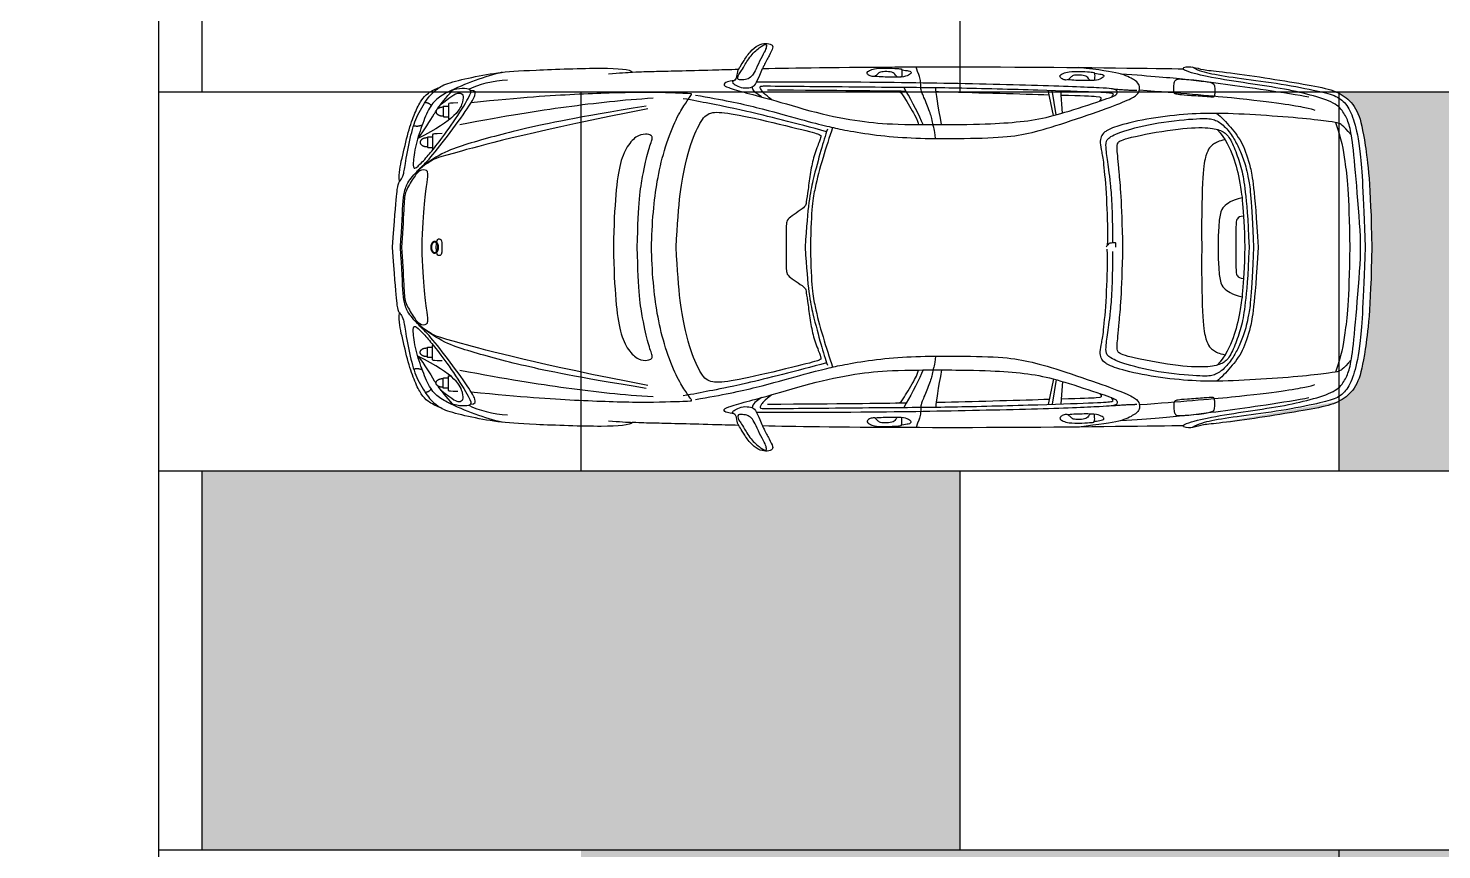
# Model space of a CAD drawing. Header units: metres. Extents: x 1203 to 2640, y 535 to 1122.
# Drawn here: x 1232.49 to 1240.07, y 595.38 to 599.78 of the extents above; entities that cross this region are included whole.
import ezdxf

# ---------------------------------------------------------------- set-up
doc = ezdxf.new("R2010")
doc.units = ezdxf.units.M
doc.layers.add('car', color=253, linetype='Continuous')
doc.layers.add('line work', color=7, linetype='Continuous')
picture_1 = doc.add_image_def('image1.png', size_in_pixel=(941, 730))

msp = doc.modelspace()

# ---------------------------------------------------------------- hatches: boundary and pattern name
at = {"layer": 'line work', "lineweight": -3}
h = msp.add_hatch(color=9, dxfattribs=at)
h.dxf.hatch_style = 1
edge = h.paths.add_edge_path()
edge.add_line((1243.584, 599.44), (1239.5332, 599.44))
edge.add_spline(control_points=[(1239.52, 599.4314), (1239.5339, 599.4244), (1239.5739, 599.3987), (1239.6276, 599.3339), (1239.6573, 599.1871), (1239.6897, 598.9467), (1239.696, 598.6059)], knot_values=[72.571127, 72.571127, 72.571127, 72.571127, 73.021472, 74.021472, 75.021472, 76.021472, 76.021472, 76.021472, 76.021472], degree=3, periodic=0)
edge.add_spline(control_points=[(1239.696, 598.6059), (1239.6897, 598.2651), (1239.6573, 598.0247), (1239.6276, 597.8779), (1239.5739, 597.8131), (1239.5339, 597.7874), (1239.52, 597.7804)], knot_values=[69.120782, 69.120782, 69.120782, 69.120782, 70.120782, 71.120782, 72.120782, 72.571127, 72.571127, 72.571127, 72.571127], degree=3, periodic=0)
edge.add_spline(control_points=[(1238.7321, 597.639), (1238.7337, 597.6393), (1238.7541, 597.6429), (1238.787, 597.6555), (1238.8738, 597.6617), (1239.0935, 597.6914), (1239.3151, 597.7284), (1239.449, 597.7513), (1239.503, 597.7718), (1239.52, 597.7804)], knot_values=[63.487135, 63.487135, 63.487135, 63.487135, 63.571127, 64.571127, 65.571127, 66.571127, 67.571127, 68.571127, 69.120782, 69.120782, 69.120782, 69.120782], degree=3, periodic=0)
edge.add_line((1239.52, 597.7804), (1239.52, 597.408))
edge.add_line((1239.52, 597.408), (1243.584, 597.408))
edge.add_line((1243.584, 597.408), (1243.584, 599.44))
h = msp.add_hatch(color=9, dxfattribs=at)
h.dxf.hatch_style = 1
h.paths.add_polyline_path([(1237.488, 597.408), (1233.424, 597.408), (1233.424, 595.376), (1237.488, 595.376)])
h = msp.add_hatch(color=8, dxfattribs=at)
h.dxf.hatch_style = 1
h.paths.add_polyline_path([(1239.52, 595.376), (1235.456, 595.376), (1235.456, 593.344), (1239.52, 593.344)])
h = msp.add_hatch(color=9, dxfattribs=at)
h.dxf.hatch_style = 1
h.paths.add_polyline_path([(1243.584, 595.376), (1239.52, 595.376), (1239.52, 593.344), (1243.584, 593.344)])

# ---------------------------------------------------------------- linework, layer by layer
at = {"layer": 'car'}
for points in [[(1236.4227, 599.412), (1236.3881, 599.4377), (1236.377, 599.4531), (1236.3728, 599.4655)], [(1237.1994, 599.4417), (1237.1859, 599.4642)], [(1237.9888, 599.3118), (1237.9611, 599.4482)], [(1238.0026, 599.3156), (1237.982, 599.4475)], [(1238.0368, 599.3254), (1238.0287, 599.446)], [(1237.9888, 597.9), (1237.9611, 597.7637)], [(1238.0026, 597.8962), (1237.982, 597.7643)], [(1238.0368, 597.8864), (1238.0287, 597.7658)], [(1236.4227, 597.7998), (1236.3881, 597.7741), (1236.377, 597.7587), (1236.3728, 597.7463)], [(1237.1994, 597.7701), (1237.1859, 597.7476)]]:
    msp.add_lwpolyline(points, dxfattribs=at)
for points, knots in [([(1238.6885, 599.5691), (1238.6857, 599.5671), (1238.6845, 599.565), (1238.6848, 599.5628), (1238.5535, 599.565), (1237.6989, 599.5761), (1236.8373, 599.5717), (1236.515, 599.5658), (1236.4292, 599.5639), (1236.4316, 599.5694), (1236.4419, 599.5918), (1236.4656, 599.6348), (1236.4881, 599.6789), (1236.4805, 599.6927), (1236.4465, 599.7018), (1236.4063, 599.6923), (1236.3618, 599.6568), (1236.3221, 599.5965), (1236.3094, 599.5747), (1236.3028, 599.5634), (1236.3013, 599.5608), (1236.2503, 599.5595), (1236.0572, 599.554), (1235.8474, 599.5487), (1235.7812, 599.5479), (1235.7325, 599.5451), (1235.7176, 599.5606), (1235.5981, 599.5713), (1235.1682, 599.5551), (1235.0097, 599.5446), (1234.8465, 599.5135), (1234.733, 599.4839), (1234.7054, 599.4689), (1234.6973, 599.4634), (1234.6775, 599.4576), (1234.6308, 599.4317), (1234.6001, 599.3969), (1234.5646, 599.3301), (1234.5292, 599.2297), (1234.4943, 599.0743), (1234.4772, 599.0063), (1234.4829, 598.9582), (1234.4805, 598.9545), (1234.4737, 598.9407), (1234.4661, 598.8989), (1234.4444, 598.6059), (1234.4661, 598.3129), (1234.4737, 598.2711), (1234.4805, 598.2573), (1234.4829, 598.2536), (1234.4772, 598.2055), (1234.4943, 598.1375), (1234.5292, 597.9821), (1234.5646, 597.8817), (1234.6001, 597.8149), (1234.6308, 597.7801), (1234.6775, 597.7542), (1234.6973, 597.7484), (1234.7054, 597.7429), (1234.733, 597.7279), (1234.8465, 597.6983), (1235.0097, 597.6672), (1235.1682, 597.6567), (1235.5981, 597.6405), (1235.7176, 597.6512), (1235.7325, 597.6667), (1235.7812, 597.6639), (1235.8474, 597.6631), (1236.0572, 597.6578), (1236.2503, 597.6523), (1236.3013, 597.651), (1236.3028, 597.6484), (1236.3094, 597.6372), (1236.3221, 597.6153), (1236.3618, 597.555), (1236.4063, 597.5195), (1236.4465, 597.51), (1236.4805, 597.5191), (1236.4881, 597.5329), (1236.4656, 597.577), (1236.4419, 597.62), (1236.4316, 597.6424), (1236.4292, 597.6479), (1236.515, 597.646), (1236.8373, 597.6401), (1237.6989, 597.6357), (1238.5535, 597.6468), (1238.6848, 597.649), (1238.6845, 597.6468), (1238.6857, 597.6447), (1238.6885, 597.6427), (1238.7047, 597.6358), (1238.7427, 597.6385), (1238.787, 597.6555), (1238.8738, 597.6617), (1239.0935, 597.6914), (1239.3151, 597.7284), (1239.4727, 597.7554), (1239.5618, 597.7986), (1239.6276, 597.8779), (1239.6573, 598.0247), (1239.6897, 598.2651), (1239.696, 598.6059), (1239.6897, 598.9467), (1239.6573, 599.1871), (1239.6276, 599.3339), (1239.5618, 599.4132), (1239.4727, 599.4564), (1239.3151, 599.4834), (1239.0935, 599.5204), (1238.8738, 599.5501), (1238.787, 599.5563), (1238.7427, 599.5733), (1238.7047, 599.576), (1238.6885, 599.5691)], [9.811373, 9.811373, 9.811373, 9.811373, 10.30411, 10.30411, 10.30411, 11.197316, 12.197316, 12.644155, 12.644155, 12.644155, 12.969408, 13.969408, 14.969408, 15.969408, 16.969408, 17.969408, 18.969408, 19.969408, 20.969408, 21.294549, 21.294549, 21.294549, 21.606904, 22.606904, 23.220672, 23.220672, 23.220672, 24.159635, 25.159635, 26.159635, 27.159635, 28.159635, 28.738873, 28.738873, 28.738873, 29.738873, 30.738873, 31.738873, 32.738873, 33.738873, 34.738873, 34.738873, 34.738873, 35.285563, 36.285563, 36.285563, 36.285563, 37.285563, 37.832254, 37.832254, 37.832254, 38.832254, 39.832254, 40.832254, 41.832254, 42.832254, 43.832254, 43.832254, 43.832254, 44.411492, 45.411492, 46.411492, 47.411492, 48.411492, 49.350455, 49.350455, 49.350455, 49.964223, 50.964223, 51.276578, 51.276578, 51.276578, 51.601719, 52.601719, 53.601719, 54.601719, 55.601719, 56.601719, 57.601719, 58.601719, 59.601719, 59.926972, 59.926972, 59.926972, 60.373811, 61.373811, 62.267016, 62.267016, 62.267016, 62.759754, 62.759754, 62.759754, 63.571127, 64.571127, 65.571127, 66.571127, 67.571127, 68.571127, 69.571127, 70.571127, 71.571127, 72.571127, 72.571127, 72.571127, 73.571127, 74.571127, 75.571127, 76.571127, 77.571127, 78.571127, 79.571127, 80.571127, 81.571127, 82.382499, 82.382499, 82.382499, 82.382499]), ([(1236.3013, 599.5608), (1236.2981, 599.5553), (1236.2915, 599.543), (1236.2921, 599.5361), (1236.2913, 599.5306), (1236.2906, 599.5252), (1236.2871, 599.5118), (1236.2828, 599.5008), (1236.268, 599.4965), (1236.267, 599.4874), (1236.2866, 599.4735), (1236.3221, 599.4577), (1236.3699, 599.462), (1236.3895, 599.4735), (1236.4126, 599.5247), (1236.4241, 599.5526), (1236.4292, 599.5639)], [18.325141, 18.325141, 18.325141, 18.325141, 19, 20, 20, 20, 21, 22, 23, 24, 25, 26, 27, 28, 29, 29.674747, 29.674747, 29.674747, 29.674747]), ([(1238.6848, 597.649), (1238.6852, 597.6512), (1238.6872, 597.6535), (1238.6908, 597.6558), (1238.7194, 597.6689), (1238.8153, 597.6936), (1239.0051, 597.7236), (1239.213, 597.7535), (1239.3691, 597.7885), (1239.5033, 597.8308), (1239.5493, 597.8855), (1239.5748, 597.9439), (1239.5931, 598.0329), (1239.6171, 598.2991), (1239.6364, 598.5418), (1239.6358, 598.6059), (1239.6364, 598.67), (1239.6171, 598.9127), (1239.5931, 599.1789), (1239.5748, 599.2679), (1239.5493, 599.3263), (1239.5033, 599.381), (1239.3691, 599.4233), (1239.213, 599.4583), (1239.0051, 599.4882), (1238.8153, 599.5182), (1238.7194, 599.5429), (1238.6908, 599.556), (1238.6872, 599.5583), (1238.6852, 599.5606), (1238.6848, 599.5628)], [0, 0, 0, 0, 0.507262, 0.507262, 0.507262, 1.359712, 2.359712, 3.359712, 4.359712, 5.359712, 6.359712, 7.359712, 8.359712, 9.359712, 10.359712, 10.359712, 10.359712, 11.359712, 12.359712, 13.359712, 14.359712, 15.359712, 16.359712, 17.359712, 18.359712, 19.359712, 20.212163, 20.212163, 20.212163, 20.719425, 20.719425, 20.719425, 20.719425]), ([(1238.7321, 599.5728), (1238.7683, 599.5526), (1238.8257, 599.5364), (1238.9871, 599.5112), (1239.2132, 599.4835), (1239.4197, 599.4412), (1239.508, 599.4186), (1239.5641, 599.3733), (1239.6028, 599.2851), (1239.6342, 599.1428), (1239.6509, 598.897), (1239.6597, 598.6059), (1239.6509, 598.3148), (1239.6342, 598.069), (1239.6028, 597.9267), (1239.5641, 597.8385), (1239.508, 597.7932), (1239.4197, 597.7706), (1239.2132, 597.7283), (1238.9871, 597.7006), (1238.8257, 597.6754), (1238.7683, 597.6592), (1238.7321, 597.639)], [0, 0, 0, 0, 1, 2, 3, 4, 5, 6, 7, 8, 9, 9, 9, 10, 11, 12, 13, 14, 15, 16, 17, 18, 18, 18, 18]), ([(1237.1754, 599.557), (1237.19, 599.5553), (1237.2211, 599.5508), (1237.2281, 599.544), (1237.2205, 599.5328), (1237.1907, 599.5178), (1237.1269, 599.5173), (1237.0565, 599.5194), (1237.0334, 599.5223), (1237.0325, 599.5224)], [0.348642, 0.348642, 0.348642, 0.348642, 1, 2, 3, 4, 5, 6, 6.040441, 6.040441, 6.040441, 6.040441]), ([(1238.2091, 599.5388), (1238.2237, 599.5371), (1238.2548, 599.5325), (1238.2618, 599.5258), (1238.2542, 599.5146), (1238.2244, 599.4996), (1238.1606, 599.4991), (1238.0902, 599.5012), (1238.0671, 599.5041), (1238.0662, 599.5042)], [0.348642, 0.348642, 0.348642, 0.348642, 1, 2, 3, 4, 5, 6, 6.040441, 6.040441, 6.040441, 6.040441]), ([(1234.4829, 598.9582), (1234.4849, 598.9614), (1234.4915, 598.969), (1234.5048, 598.9926), (1234.512, 599.0511), (1234.5435, 599.2177), (1234.5759, 599.315), (1234.6412, 599.4206), (1234.6752, 599.4461), (1234.6914, 599.4595), (1234.6973, 599.4634)], [1.54669, 1.54669, 1.54669, 1.54669, 2, 3, 4, 5, 6, 7, 8, 8.420762, 8.420762, 8.420762, 8.420762]), ([(1234.8633, 597.7646), (1234.8921, 597.7655), (1234.8906, 597.7889), (1234.8614, 597.8436), (1234.7352, 598.0172), (1234.6331, 598.1456), (1234.5762, 598.1967), (1234.5412, 598.239), (1234.523, 598.2638), (1234.4989, 598.3272), (1234.496, 598.4921), (1234.4872, 598.6059), (1234.496, 598.7197), (1234.4989, 598.8846), (1234.523, 598.948), (1234.5412, 598.9728), (1234.5762, 599.0152), (1234.6331, 599.0662), (1234.7352, 599.1946), (1234.8614, 599.3682), (1234.8906, 599.4229), (1234.8921, 599.4463), (1234.8633, 599.4472)], [0, 0, 0, 0, 1, 2, 3, 4, 5, 6, 7, 8, 9, 9, 9, 10, 11, 12, 13, 14, 15, 16, 17, 18, 18, 18, 18]), ([(1234.7021, 599.3709), (1234.7752, 599.428), (1234.803, 599.4368), (1234.8254, 599.425), (1234.823, 599.3913), (1234.8004, 599.3214), (1234.6806, 599.2377), (1234.5803, 599.1899), (1234.6192, 599.2359), (1234.6469, 599.2873), (1234.6752, 599.3317), (1234.6785, 599.3368)], [0, 0, 0, 0, 1, 2, 3, 4, 5, 5, 5, 6, 6.129685, 6.129685, 6.129685, 6.129685]), ([(1234.8664, 597.831), (1235.147, 597.8024), (1235.4339, 597.7846), (1235.7875, 597.7724), (1236.0432, 597.782), (1236.0485, 597.783), (1236.0494, 597.7863), (1236.0413, 597.7973), (1236.0106, 597.8409), (1235.9599, 597.9237), (1235.8991, 598.0869), (1235.8618, 598.2535), (1235.8422, 598.4066), (1235.8342, 598.552), (1235.8334, 598.6059), (1235.8342, 598.6598), (1235.8422, 598.8052), (1235.8618, 598.9583), (1235.8991, 599.1249), (1235.9599, 599.2881), (1236.0106, 599.3709), (1236.0413, 599.4145), (1236.0494, 599.4255), (1236.0485, 599.4288), (1236.0432, 599.4298), (1235.7875, 599.4394), (1235.4339, 599.4272), (1235.147, 599.4094), (1234.8664, 599.3808)], [0, 0, 0, 0, 1, 2, 3, 4, 5, 6, 7, 8, 9, 10, 11, 12, 12, 12, 13, 14, 15, 16, 17, 18, 19, 20, 21, 22, 23, 24, 24, 24, 24]), ([(1237.2897, 599.2637), (1237.2723, 599.3094), (1237.2308, 599.3885), (1237.1994, 599.4417), (1237.0546, 599.4438), (1236.8525, 599.4456), (1236.4548, 599.4489)], [0, 0, 0, 0, 1, 1, 1, 1.647053, 1.647053, 1.647053, 1.647053]), ([(1237.9664, 599.422), (1237.8187, 599.4264), (1237.573, 599.434), (1237.3757, 599.4385), (1237.3599, 599.4388)], [2.031077, 2.031077, 2.031077, 2.031077, 3, 3.084546, 3.084546, 3.084546, 3.084546]), ([(1238.237, 599.3899), (1238.2526, 599.4072), (1238.2472, 599.414), (1238.1417, 599.4169), (1238.0305, 599.4202)], [0, 0, 0, 0, 1, 1.877916, 1.877916, 1.877916, 1.877916]), ([(1235.9663, 598.6059), (1235.9773, 598.3573), (1236.0143, 598.1308), (1236.0761, 597.9689), (1236.1228, 597.8865), (1236.1955, 597.8769), (1236.3575, 597.9057), (1236.6842, 597.9853), (1236.7432, 598.0032), (1236.7421, 598.0094), (1236.7394, 598.0253), (1236.703, 598.1164), (1236.6854, 598.2008), (1236.6728, 598.3008), (1236.6619, 598.371), (1236.661, 598.3854), (1236.6223, 598.4142), (1236.5737, 598.4458), (1236.5557, 598.4647), (1236.5557, 598.4998), (1236.5548, 598.6059), (1236.5557, 598.712), (1236.5557, 598.7471), (1236.5737, 598.766), (1236.6223, 598.7976), (1236.661, 598.8264), (1236.6619, 598.8408), (1236.6728, 598.911), (1236.6854, 599.011), (1236.703, 599.0954), (1236.7394, 599.1865), (1236.7421, 599.2024), (1236.7432, 599.2086), (1236.6842, 599.2265), (1236.3575, 599.3061), (1236.1955, 599.3349), (1236.1228, 599.3253), (1236.0761, 599.2429), (1236.0143, 599.081), (1235.9773, 598.8545), (1235.9663, 598.6059)], [0, 0, 0, 0, 1, 2, 3, 4, 5, 6, 7, 8, 9, 10, 11, 12, 13, 14, 15, 16, 17, 18, 18, 18, 19, 20, 21, 22, 23, 24, 25, 26, 27, 28, 29, 30, 31, 32, 33, 34, 35, 36, 36, 36, 36]), ([(1239.5857, 599.2093), (1239.5358, 599.2636), (1239.5223, 599.2707), (1239.4797, 599.2796), (1239.3397, 599.2961), (1239.1027, 599.315), (1238.8581, 599.3263), (1238.6944, 599.321), (1238.4823, 599.2955), (1238.3086, 599.2512), (1238.2589, 599.2235), (1238.243, 599.1992), (1238.2371, 599.1691), (1238.2477, 599.1177), (1238.2584, 599.0566), (1238.2759, 598.851), (1238.2794, 598.6837), (1238.2776, 598.6163)], [0, 0, 0, 0, 1, 2, 3, 4, 5, 6, 7, 8, 9, 10, 11, 12, 13, 14, 14.950636, 14.950636, 14.950636, 14.950636]), ([(1238.3072, 598.6293), (1238.3067, 598.8151), (1238.2944, 598.9689), (1238.2766, 599.0818), (1238.2676, 599.1602), (1238.2748, 599.1899), (1238.3442, 599.2259), (1238.5459, 599.2782), (1238.7864, 599.2989), (1238.8458, 599.2953), (1238.898, 599.2664), (1238.9512, 599.2007), (1238.98, 599.144), (1239.0115, 599.0737), (1239.034, 598.9828), (1239.052, 598.8657), (1239.0619, 598.6059), (1239.052, 598.3461), (1239.034, 598.229), (1239.0115, 598.1381), (1238.98, 598.0678), (1238.9512, 598.0111), (1238.898, 597.9454), (1238.8458, 597.9165), (1238.7864, 597.9129), (1238.5459, 597.9337), (1238.3442, 597.9859), (1238.2748, 598.0219), (1238.2676, 598.0516), (1238.2766, 598.13), (1238.2944, 598.2429), (1238.3067, 598.3967), (1238.3072, 598.5825)], [0, 0, 0, 0, 0.960685, 1.960685, 2.960685, 3.960685, 4.960685, 5.960685, 6.960685, 7.960685, 8.960685, 9.960685, 10.960685, 11.960685, 12.960685, 13.960685, 13.960685, 13.960685, 14.960685, 15.960685, 16.960685, 17.960685, 18.960685, 19.960685, 20.960685, 21.960685, 22.960685, 23.960685, 24.960685, 25.960685, 26.960685, 27.921371, 27.921371, 27.921371, 27.921371]), ([(1238.8646, 599.3236), (1238.888, 599.306), (1238.9411, 599.2484), (1239.0051, 599.1664), (1239.0456, 599.0394), (1239.0663, 598.9304), (1239.087, 598.6059), (1239.0663, 598.2814), (1239.0456, 598.1724), (1239.0051, 598.0454), (1238.9411, 597.9634), (1238.888, 597.9058), (1238.8646, 597.8882)], [0, 0, 0, 0, 1, 2, 3, 4, 4, 4, 5, 6, 7, 8, 8, 8, 8]), ([(1239.5007, 599.2748), (1239.5331, 599.1872), (1239.5519, 599.0693), (1239.5738, 598.8991), (1239.5775, 598.6059), (1239.5738, 598.3127), (1239.5519, 598.1425), (1239.5331, 598.0246), (1239.5007, 597.937)], [0, 0, 0, 0, 0.881811, 1.881811, 1.881811, 1.881811, 2.881811, 3.763623, 3.763623, 3.763623, 3.763623]), ([(1234.7107, 599.2155), (1234.6658, 599.2142), (1234.6608, 599.2117), (1234.6592, 599.2086), (1234.6592, 599.1319), (1234.6597, 599.1311), (1234.6615, 599.1306), (1234.6629, 599.1305)], [0, 0, 0, 0, 1, 2, 3, 4, 4.488989, 4.488989, 4.488989, 4.488989]), ([(1235.7574, 598.6059), (1235.7618, 598.3621), (1235.7874, 598.2098), (1235.8163, 598.0842), (1235.8419, 598.0164), (1235.8352, 598.0097), (1235.8163, 597.9975), (1235.7641, 598.0008), (1235.7085, 598.0497), (1235.6629, 598.1464), (1235.6418, 598.3043), (1235.6306, 598.4878), (1235.6298, 598.6059), (1235.6306, 598.724), (1235.6418, 598.9075), (1235.6629, 599.0654), (1235.7085, 599.1621), (1235.7641, 599.211), (1235.8163, 599.2143), (1235.8352, 599.2021), (1235.8419, 599.1954), (1235.8163, 599.1276), (1235.7874, 599.002), (1235.7618, 598.8497), (1235.7574, 598.6059)], [0, 0, 0, 0, 1, 2, 3, 4, 5, 6, 7, 8, 9, 10, 10, 10, 11, 12, 13, 14, 15, 16, 17, 18, 19, 20, 20, 20, 20]), ([(1236.777, 599.2383), (1236.7653, 599.2068), (1236.7437, 599.132), (1236.6987, 598.9717), (1236.6707, 598.8303), (1236.6572, 598.6059), (1236.6707, 598.3815), (1236.6987, 598.2401), (1236.7437, 598.0798), (1236.7653, 598.005), (1236.777, 597.9735)], [0, 0, 0, 0, 1, 2, 3, 3, 3, 4, 5, 6, 6, 6, 6]), ([(1236.8049, 599.2481), (1236.7879, 599.1973), (1236.7465, 599.0707), (1236.7087, 598.9231), (1236.6898, 598.8178), (1236.6853, 598.6059), (1236.6898, 598.394), (1236.7087, 598.2887), (1236.7465, 598.1411), (1236.7879, 598.0145), (1236.8049, 597.9637)], [0, 0, 0, 0, 0.85838, 1.85838, 2.85838, 2.85838, 2.85838, 3.85838, 4.85838, 5.71676, 5.71676, 5.71676, 5.71676]), ([(1238.3613, 598.6059), (1238.3559, 598.3542), (1238.3388, 598.1786), (1238.3289, 598.0705), (1238.3289, 598.0453), (1238.3676, 598.021), (1238.6477, 597.9679), (1238.8179, 597.9607), (1238.8901, 597.9785), (1238.9303, 598.0082), (1238.9662, 598.09), (1239.0007, 598.1886), (1239.016, 598.2882), (1239.0315, 598.4454), (1239.0374, 598.6059), (1239.0315, 598.7664), (1239.016, 598.9236), (1239.0007, 599.0232), (1238.9662, 599.1218), (1238.9303, 599.2036), (1238.8901, 599.2333), (1238.8179, 599.2511), (1238.6477, 599.2439), (1238.3676, 599.1908), (1238.3289, 599.1665), (1238.3289, 599.1413), (1238.3388, 599.0332), (1238.3559, 598.8576), (1238.3613, 598.6059)], [0, 0, 0, 0, 1, 2, 3, 4, 5, 6, 7, 8, 9, 10, 11, 12, 12, 12, 13, 14, 15, 16, 17, 18, 19, 20, 21, 22, 23, 24, 24, 24, 24]), ([(1238.8659, 599.2379), (1238.9126, 599.1881), (1238.9578, 599.0859), (1238.9885, 598.9641), (1239.0089, 598.8241), (1239.0147, 598.6059), (1239.0089, 598.3877), (1238.9885, 598.2477), (1238.9578, 598.1259), (1238.9126, 598.0237), (1238.8659, 597.9739)], [0, 0, 0, 0, 1, 2, 3, 3, 3, 4, 5, 6, 6, 6, 6]), ([(1238.9087, 599.1825), (1238.8747, 599.1753), (1238.8458, 599.1597), (1238.8058, 599.1263), (1238.7813, 598.984), (1238.7836, 598.6059), (1238.7813, 598.2278), (1238.8058, 598.0855), (1238.8458, 598.0521), (1238.8747, 598.0365), (1238.9087, 598.0293)], [0, 0, 0, 0, 1, 2, 3, 3, 3, 4, 5, 6, 6, 6, 6]), ([(1234.6031, 598.6059), (1234.6085, 598.4023), (1234.6391, 598.2159), (1234.6328, 598.1916), (1234.5897, 598.187), (1234.5516, 598.2418), (1234.5078, 598.3156), (1234.5078, 598.3724), (1234.4974, 598.5454), (1234.4924, 598.6059), (1234.4974, 598.6664), (1234.5078, 598.8394), (1234.5078, 598.8962), (1234.5516, 598.97), (1234.5897, 599.0248), (1234.6328, 599.0202), (1234.6391, 598.9959), (1234.6085, 598.8095), (1234.6031, 598.6059)], [0, 0, 0, 0, 1, 2, 3, 4, 5, 6, 7, 7, 7, 8, 9, 10, 11, 12, 13, 14, 14, 14, 14]), ([(1239, 598.8716), (1238.9425, 598.8573), (1238.8992, 598.825), (1238.8736, 598.7906), (1238.8714, 598.6059), (1238.8736, 598.4212), (1238.8992, 598.3868), (1238.9425, 598.3545), (1239, 598.3402)], [0, 0, 0, 0, 1, 2, 2, 2, 3, 4, 4, 4, 4]), ([(1239.008, 598.7729), (1238.9894, 598.7727), (1238.9723, 598.7597), (1238.9652, 598.7408), (1238.9664, 598.6059), (1238.9652, 598.471), (1238.9723, 598.4521), (1238.9894, 598.4391), (1239.008, 598.4389)], [0, 0, 0, 0, 1, 2, 2, 2, 3, 4, 4, 4, 4]), ([(1234.6814, 598.5833), (1234.6805, 598.5891), (1234.6796, 598.5965), (1234.6789, 598.6059), (1234.6796, 598.6153), (1234.6805, 598.6227), (1234.6814, 598.6285)], [0, 0, 0, 0, 0.2081908, 0.2081908, 0.2081908, 0.4163816, 0.4163816, 0.4163816, 0.4163816]), ([(1234.6821, 598.6324), (1234.6855, 598.6508), (1234.6964, 598.6508), (1234.7102, 598.6508), (1234.7102, 598.6059), (1234.7102, 598.561), (1234.6964, 598.561), (1234.6855, 598.561), (1234.6821, 598.5794)], [0, 0, 0, 0, 0.743553, 1.743553, 1.743553, 1.743553, 2.743553, 3.487107, 3.487107, 3.487107, 3.487107]), ([(1239.5857, 598.0025), (1239.5358, 597.9482), (1239.5223, 597.9411), (1239.4797, 597.9322), (1239.3397, 597.9157), (1239.1027, 597.8968), (1238.8581, 597.8855), (1238.6944, 597.8909), (1238.4823, 597.9163), (1238.3086, 597.9606), (1238.2589, 597.9883), (1238.243, 598.0126), (1238.2371, 598.0427), (1238.2477, 598.0941), (1238.2584, 598.1552), (1238.2759, 598.3608), (1238.2794, 598.5281), (1238.2776, 598.5955)], [0, 0, 0, 0, 1, 2, 3, 4, 5, 6, 7, 8, 9, 10, 11, 12, 13, 14, 14.950636, 14.950636, 14.950636, 14.950636]), ([(1234.4829, 598.2536), (1234.4849, 598.2504), (1234.4915, 598.2428), (1234.5048, 598.2193), (1234.512, 598.1607), (1234.5435, 597.9941), (1234.5759, 597.8968), (1234.6412, 597.7912), (1234.6752, 597.7657), (1234.6914, 597.7523), (1234.6973, 597.7484)], [1.54669, 1.54669, 1.54669, 1.54669, 2, 3, 4, 5, 6, 7, 8, 8.420762, 8.420762, 8.420762, 8.420762]), ([(1234.7107, 597.9963), (1234.6658, 597.9976), (1234.6608, 598.0001), (1234.6592, 598.0032), (1234.6592, 598.0799), (1234.6597, 598.0807), (1234.6615, 598.0812), (1234.6629, 598.0813)], [0, 0, 0, 0, 1, 2, 3, 4, 4.488989, 4.488989, 4.488989, 4.488989]), ([(1234.7021, 597.841), (1234.7752, 597.7839), (1234.803, 597.775), (1234.8254, 597.7868), (1234.823, 597.8205), (1234.8004, 597.8904), (1234.6806, 597.9741), (1234.5803, 598.0219), (1234.6192, 597.9759), (1234.6469, 597.9245), (1234.6752, 597.8801), (1234.6785, 597.875)], [0, 0, 0, 0, 1, 2, 3, 4, 5, 5, 5, 6, 6.129685, 6.129685, 6.129685, 6.129685]), ([(1237.2897, 597.9481), (1237.2723, 597.9024), (1237.2308, 597.8233), (1237.1994, 597.7701), (1237.0546, 597.768), (1236.8525, 597.7662), (1236.4548, 597.7629)], [0, 0, 0, 0, 1, 1, 1, 1.647053, 1.647053, 1.647053, 1.647053]), ([(1238.237, 597.8219), (1238.2526, 597.8046), (1238.2472, 597.7978), (1238.1417, 597.7949), (1238.0305, 597.7917)], [0, 0, 0, 0, 1, 1.877916, 1.877916, 1.877916, 1.877916]), ([(1236.3013, 597.651), (1236.2981, 597.6565), (1236.2915, 597.6688), (1236.2921, 597.6757), (1236.2913, 597.6812), (1236.2906, 597.6866), (1236.2871, 597.7), (1236.2828, 597.711), (1236.268, 597.7153), (1236.267, 597.7244), (1236.2866, 597.7383), (1236.3221, 597.7541), (1236.3699, 597.7498), (1236.3895, 597.7383), (1236.4126, 597.6871), (1236.4241, 597.6593), (1236.4292, 597.6479)], [18.325141, 18.325141, 18.325141, 18.325141, 19, 20, 20, 20, 21, 22, 23, 24, 25, 26, 27, 28, 29, 29.674747, 29.674747, 29.674747, 29.674747]), ([(1237.9664, 597.7898), (1237.8187, 597.7854), (1237.573, 597.7778), (1237.3757, 597.7733), (1237.3599, 597.773)], [2.031077, 2.031077, 2.031077, 2.031077, 3, 3.084546, 3.084546, 3.084546, 3.084546]), ([(1237.1754, 597.6548), (1237.19, 597.6565), (1237.2211, 597.661), (1237.2281, 597.6678), (1237.2205, 597.679), (1237.1907, 597.694), (1237.1269, 597.6945), (1237.0565, 597.6924), (1237.0334, 597.6895), (1237.0325, 597.6894)], [0.348642, 0.348642, 0.348642, 0.348642, 1, 2, 3, 4, 5, 6, 6.040441, 6.040441, 6.040441, 6.040441]), ([(1238.2091, 597.673), (1238.2237, 597.6747), (1238.2548, 597.6793), (1238.2618, 597.686), (1238.2542, 597.6972), (1238.2244, 597.7122), (1238.1606, 597.7127), (1238.0902, 597.7106), (1238.0671, 597.7077), (1238.0662, 597.7076)], [0.348642, 0.348642, 0.348642, 0.348642, 1, 2, 3, 4, 5, 6, 6.040441, 6.040441, 6.040441, 6.040441])]:
    msp.add_open_spline(points, degree=3, knots=knots, dxfattribs=at)
for points, degree in [([(1236.3121, 599.5479), (1236.3071, 599.5404), (1236.2983, 599.5282), (1236.296, 599.5143), (1236.2971, 599.503), (1236.3119, 599.5026), (1236.346, 599.5042), (1236.3708, 599.5212), (1236.3871, 599.5468), (1236.413, 599.6046), (1236.4417, 599.6554), (1236.4503, 599.6806), (1236.4509, 599.6986), (1236.427, 599.6879), (1236.3708, 599.6445), (1236.3285, 599.5732), (1236.3172, 599.5554), (1236.3121, 599.5479)], 3), ([(1236.0688, 599.4219), (1236.2168, 599.3971), (1236.3985, 599.3584), (1236.648, 599.2869), (1236.7837, 599.2526), (1236.8551, 599.2366), (1237.0142, 599.2089), (1237.2009, 599.1914), (1237.3979, 599.1877), (1237.6904, 599.1914), (1237.8378, 599.2103), (1237.9822, 599.2505), (1238.2434, 599.338), (1238.3878, 599.3934), (1238.4396, 599.4219), (1238.4542, 599.454), (1238.4476, 599.4824), (1238.4257, 599.5014), (1238.3564, 599.5408), (1238.239, 599.5561), (1238.1244, 599.5696)], 3), ([(1237.1757, 599.531), (1237.176, 599.5378), (1237.1773, 599.5629), (1237.1682, 599.5624), (1237.1326, 599.5663), (1237.0433, 599.5674), (1237.0131, 599.5597), (1236.989, 599.5467), (1236.9881, 599.5383), (1236.9999, 599.5253), (1237.0244, 599.5191), (1237.0346, 599.5221), (1237.0497, 599.5385), (1237.0623, 599.5478), (1237.1072, 599.5482), (1237.1377, 599.541), (1237.148, 599.5178), (1237.1569, 599.5179), (1237.1732, 599.5188), (1237.1753, 599.5218), (1237.1754, 599.5241), (1237.1757, 599.531)], 3), ([(1237.3564, 599.1892), (1237.3528, 599.2411), (1237.3402, 599.2635), (1237.3402, 599.2888), (1237.3159, 599.3609), (1237.2799, 599.4404), (1237.2763, 599.4635), (1237.2771, 599.4634), (1237.277, 599.4868), (1237.2744, 599.514), (1237.2654, 599.5338), (1237.2519, 599.5729)], 3), ([(1235.0335, 599.5441), (1234.9462, 599.5236), (1234.8299, 599.4829), (1234.7421, 599.4378)], 3), ([(1234.8539, 599.453), (1234.9032, 599.4798), (1234.9857, 599.5), (1235.0609, 599.5043)], 3), ([(1235.6027, 599.5362), (1235.6618, 599.5406), (1235.7018, 599.5433), (1235.7325, 599.5451)], 3), ([(1236.277, 599.4995), (1236.2439, 599.4947), (1236.2222, 599.4854), (1236.2219, 599.4761), (1236.2315, 599.4656), (1236.3401, 599.4331), (1236.4771, 599.3989), (1236.7558, 599.3138), (1236.9864, 599.2753), (1237.1497, 599.263), (1237.5615, 599.263), (1237.7496, 599.2726), (1237.9143, 599.2904), (1238.0584, 599.3302), (1238.2926, 599.4081), (1238.3317, 599.424), (1238.3325, 599.4441), (1238.3193, 599.4531), (1238.2906, 599.4589), (1237.9166, 599.4742), (1237.2742, 599.4879), (1236.8995, 599.492), (1236.3967, 599.4917)], 3), ([(1238.2094, 599.5127), (1238.2097, 599.5196), (1238.211, 599.5446), (1238.2019, 599.5442), (1238.1662, 599.5481), (1238.077, 599.5491), (1238.0467, 599.5415), (1238.0226, 599.5285), (1238.0218, 599.5201), (1238.0336, 599.5071), (1238.0581, 599.5009), (1238.0683, 599.5039), (1238.0834, 599.5203), (1238.096, 599.5295), (1238.1409, 599.53), (1238.1714, 599.5227), (1238.1817, 599.4995), (1238.1906, 599.4997), (1238.2069, 599.5006), (1238.209, 599.5036), (1238.209, 599.5059), (1238.2094, 599.5127)], 3), ([(1238.35, 599.535), (1238.5174, 599.5254), (1238.7108, 599.5058), (1238.9085, 599.4819), (1239.1176, 599.4522), (1239.3057, 599.4225), (1239.3574, 599.412)], 3), ([(1238.6914, 599.5071), (1238.6649, 599.5089), (1238.6526, 599.508), (1238.6423, 599.5027), (1238.6361, 599.4913), (1238.6337, 599.4565), (1238.6337, 599.4402), (1238.6374, 599.4306), (1238.6528, 599.4242), (1238.6953, 599.4211), (1238.8113, 599.413), (1238.8415, 599.4104), (1238.8444, 599.4104), (1238.8514, 599.4132), (1238.8553, 599.4357), (1238.8535, 599.4689), (1238.8492, 599.4841), (1238.8117, 599.4969), (1238.7179, 599.5052), (1238.6914, 599.5071)], 3), ([(1234.6304, 599.092), (1234.6133, 599.0725), (1234.5748, 599.0312), (1234.5602, 599.0275), (1234.5522, 599.0436), (1234.5675, 599.1559), (1234.6069, 599.2734), (1234.6471, 599.3697), (1234.7018, 599.4193), (1234.774, 599.4543), (1234.8367, 599.4587), (1234.8695, 599.4499), (1234.8652, 599.4251), (1234.7718, 599.2734), (1234.6777, 599.1479), (1234.6475, 599.1114), (1234.6304, 599.092)], 3), ([(1234.6855, 599.3474), (1234.706, 599.3776), (1234.7296, 599.4074), (1234.7668, 599.4474)], 3), ([(1236.4787, 599.3966), (1236.437, 599.4284), (1236.4164, 599.4564), (1236.4156, 599.4676), (1236.4215, 599.4707), (1236.4571, 599.4711), (1237.1739, 599.4638), (1237.4324, 599.4629), (1237.9395, 599.4494), (1238.2403, 599.4386), (1238.3139, 599.4336), (1238.3111, 599.4255), (1238.2992, 599.4116)], 3), ([(1237.1459, 599.4424), (1237.1711, 599.4421), (1237.1792, 599.4222), (1237.2529, 599.3044), (1237.2657, 599.2699), (1237.2649, 599.2639)], 3), ([(1237.388, 599.2634), (1237.3726, 599.3586), (1237.3568, 599.4389), (1237.3587, 599.4626)], 3), ([(1238.3071, 599.4549), (1238.3928, 599.4478), (1238.4359, 599.4478)], 2), ([(1238.4499, 599.4494), (1238.6717, 599.433), (1238.976, 599.407), (1239.2325, 599.3751), (1239.3483, 599.3538), (1239.3802, 599.3473), (1239.3896, 599.3414)], 3), ([(1235.8145, 599.3473), (1235.2208, 599.2328), (1234.6827, 599.0864), (1234.6703, 599.0799), (1234.5998, 599.0363), (1234.5738, 599.0104)], 3), ([(1235.8049, 599.3626), (1235.4197, 599.2998), (1235.1396, 599.2415), (1234.8339, 599.1591), (1234.6924, 599.108), (1234.5896, 599.0263)], 3), ([(1234.6187, 599.3821), (1234.6398, 599.3833), (1234.6518, 599.3654)], 2), ([(1234.7448, 599.3614), (1234.7182, 599.3614), (1234.7167, 599.3614), (1234.7167, 599.3581), (1234.7167, 599.306), (1234.7184, 599.306), (1234.7202, 599.306), (1234.7446, 599.306)], 3), ([(1234.7958, 599.3798), (1234.7509, 599.3785), (1234.7459, 599.376), (1234.7443, 599.3728), (1234.7443, 599.2962), (1234.7449, 599.2952), (1234.748, 599.2945), (1234.7553, 599.2953)], 3), ([(1234.8063, 599.2645), (1235.059, 599.3126), (1235.3827, 599.3634), (1235.6828, 599.3971), (1235.8418, 599.4064)], 3), ([(1236.7724, 599.2255), (1236.6068, 599.2707), (1236.2898, 599.35), (1236.1394, 599.3761), (1236.0583, 599.3941), (1236.0025, 599.4022)], 3), ([(1234.5584, 599.259), (1234.5782, 599.2515), (1234.6042, 599.2622)], 2), ([(1234.6597, 599.1971), (1234.6331, 599.1971), (1234.6316, 599.1971), (1234.6316, 599.1938), (1234.6316, 599.1417), (1234.6333, 599.1417), (1234.6352, 599.1417), (1234.6595, 599.1417)], 3), ([(1238.3231, 598.6059), (1238.3231, 598.6261), (1238.3231, 598.6294), (1238.3231, 598.6294), (1238.2857, 598.6294), (1238.2829, 598.62), (1238.2714, 598.6111), (1238.2714, 598.6059)], 3), ([(1235.8145, 597.8645), (1235.2208, 597.979), (1234.6827, 598.1254), (1234.6703, 598.1319), (1234.5998, 598.1755), (1234.5738, 598.2014)], 3), ([(1234.6304, 598.1198), (1234.6133, 598.1393), (1234.5748, 598.1806), (1234.5602, 598.1843), (1234.5522, 598.1682), (1234.5675, 598.0559), (1234.6069, 597.9384), (1234.6471, 597.8421), (1234.7018, 597.7925), (1234.774, 597.7575), (1234.8367, 597.7531), (1234.8695, 597.7619), (1234.8652, 597.7867), (1234.7718, 597.9384), (1234.6777, 598.0639), (1234.6475, 598.1004), (1234.6304, 598.1198)], 3), ([(1235.8049, 597.8492), (1235.4197, 597.912), (1235.1396, 597.9703), (1234.8339, 598.0527), (1234.6924, 598.1038), (1234.5896, 598.1855)], 3), ([(1234.6597, 598.0147), (1234.6331, 598.0147), (1234.6316, 598.0147), (1234.6316, 598.018), (1234.6316, 598.0701), (1234.6333, 598.0701), (1234.6352, 598.0701), (1234.6595, 598.0701)], 3), ([(1236.7724, 597.9863), (1236.6068, 597.9411), (1236.2898, 597.8618), (1236.1394, 597.8357), (1236.0583, 597.8177), (1236.0025, 597.8096)], 3), ([(1236.0688, 597.7899), (1236.2168, 597.8147), (1236.3985, 597.8534), (1236.648, 597.9249), (1236.7837, 597.9592), (1236.8551, 597.9752), (1237.0142, 598.0029), (1237.2009, 598.0204), (1237.3979, 598.0241), (1237.6904, 598.0204), (1237.8378, 598.0015), (1237.9822, 597.9613), (1238.2434, 597.8738), (1238.3878, 597.8184), (1238.4396, 597.7899), (1238.4542, 597.7578), (1238.4476, 597.7294), (1238.4257, 597.7104), (1238.3564, 597.671), (1238.239, 597.6557), (1238.1244, 597.6422)], 3), ([(1237.3564, 598.0226), (1237.3528, 597.9707), (1237.3402, 597.9484), (1237.3402, 597.923), (1237.3159, 597.8509), (1237.2799, 597.7714), (1237.2763, 597.7483), (1237.2771, 597.7484), (1237.277, 597.725), (1237.2744, 597.6978), (1237.2654, 597.678), (1237.2519, 597.6389)], 3), ([(1234.5584, 597.9528), (1234.5782, 597.9603), (1234.6042, 597.9496)], 2), ([(1234.7448, 597.8504), (1234.7182, 597.8504), (1234.7167, 597.8504), (1234.7167, 597.8537), (1234.7167, 597.9058), (1234.7184, 597.9058), (1234.7202, 597.9058), (1234.7446, 597.9058)], 3), ([(1234.7958, 597.832), (1234.7509, 597.8333), (1234.7459, 597.8358), (1234.7443, 597.839), (1234.7443, 597.9156), (1234.7449, 597.9166), (1234.748, 597.9173), (1234.7553, 597.9166)], 3), ([(1234.8063, 597.9473), (1235.059, 597.8992), (1235.3827, 597.8484), (1235.6828, 597.8147), (1235.8418, 597.8054)], 3), ([(1236.277, 597.7123), (1236.2439, 597.7171), (1236.2222, 597.7264), (1236.2219, 597.7357), (1236.2315, 597.7462), (1236.3401, 597.7787), (1236.4771, 597.8129), (1236.7558, 597.898), (1236.9864, 597.9365), (1237.1497, 597.9488), (1237.5615, 597.9488), (1237.7496, 597.9392), (1237.9143, 597.9214), (1238.0584, 597.8816), (1238.2926, 597.8037), (1238.3317, 597.7878), (1238.3325, 597.7677), (1238.3193, 597.7588), (1238.2906, 597.7529), (1237.9166, 597.7376), (1237.2742, 597.7239), (1236.8995, 597.7198), (1236.3967, 597.7201)], 3), ([(1237.1459, 597.7694), (1237.1711, 597.7697), (1237.1792, 597.7896), (1237.2529, 597.9074), (1237.2657, 597.9419), (1237.2649, 597.9479)], 3), ([(1237.388, 597.9484), (1237.3726, 597.8532), (1237.3568, 597.7729), (1237.3587, 597.7492)], 3), ([(1234.6187, 597.8297), (1234.6398, 597.8285), (1234.6518, 597.8464)], 2), ([(1234.6855, 597.8644), (1234.706, 597.8342), (1234.7296, 597.8044), (1234.7668, 597.7644)], 3), ([(1238.4499, 597.7624), (1238.6717, 597.7788), (1238.976, 597.8048), (1239.2325, 597.8367), (1239.3483, 597.858), (1239.3802, 597.8645), (1239.3896, 597.8704)], 3), ([(1235.0335, 597.6677), (1234.9462, 597.6882), (1234.8299, 597.7289), (1234.7421, 597.774)], 3), ([(1234.8539, 597.7588), (1234.9032, 597.732), (1234.9857, 597.7118), (1235.0609, 597.7075)], 3), ([(1236.4787, 597.8152), (1236.437, 597.7834), (1236.4164, 597.7554), (1236.4156, 597.7442), (1236.4215, 597.7411), (1236.4571, 597.7407), (1237.1739, 597.748), (1237.4324, 597.7489), (1237.9395, 597.7624), (1238.2403, 597.7732), (1238.3139, 597.7782), (1238.3111, 597.7863), (1238.2992, 597.8002)], 3), ([(1238.3071, 597.757), (1238.3928, 597.764), (1238.4359, 597.764)], 2), ([(1238.35, 597.6768), (1238.5174, 597.6864), (1238.7108, 597.706), (1238.9085, 597.7299), (1239.1176, 597.7596), (1239.3057, 597.7893), (1239.3574, 597.7998)], 3), ([(1238.6914, 597.7047), (1238.6649, 597.7029), (1238.6526, 597.7038), (1238.6423, 597.7091), (1238.6361, 597.7205), (1238.6337, 597.7553), (1238.6337, 597.7716), (1238.6374, 597.7813), (1238.6528, 597.7876), (1238.6953, 597.7907), (1238.8113, 597.7988), (1238.8415, 597.8014), (1238.8444, 597.8014), (1238.8514, 597.7986), (1238.8553, 597.7761), (1238.8535, 597.7429), (1238.8492, 597.7277), (1238.8117, 597.7149), (1238.7179, 597.7066), (1238.6914, 597.7047)], 3), ([(1235.6027, 597.6757), (1235.6618, 597.6712), (1235.7018, 597.6685), (1235.7325, 597.6667)], 3), ([(1236.3121, 597.6639), (1236.3071, 597.6714), (1236.2983, 597.6836), (1236.296, 597.6975), (1236.2971, 597.7088), (1236.3119, 597.7092), (1236.346, 597.7076), (1236.3708, 597.6906), (1236.3871, 597.665), (1236.413, 597.6072), (1236.4417, 597.5564), (1236.4503, 597.5312), (1236.4509, 597.5132), (1236.427, 597.5239), (1236.3708, 597.5673), (1236.3285, 597.6386), (1236.3172, 597.6564), (1236.3121, 597.6639)], 3), ([(1237.1757, 597.6808), (1237.176, 597.674), (1237.1773, 597.6489), (1237.1682, 597.6494), (1237.1326, 597.6455), (1237.0433, 597.6445), (1237.0131, 597.6521), (1236.989, 597.6651), (1236.9881, 597.6735), (1236.9999, 597.6865), (1237.0244, 597.6927), (1237.0346, 597.6897), (1237.0497, 597.6733), (1237.0623, 597.664), (1237.1072, 597.6636), (1237.1377, 597.6708), (1237.148, 597.694), (1237.1569, 597.6939), (1237.1732, 597.693), (1237.1753, 597.69), (1237.1754, 597.6877), (1237.1757, 597.6808)], 3), ([(1238.2094, 597.6991), (1238.2097, 597.6922), (1238.211, 597.6672), (1238.2019, 597.6676), (1238.1662, 597.6637), (1238.077, 597.6627), (1238.0467, 597.6703), (1238.0226, 597.6833), (1238.0218, 597.6917), (1238.0336, 597.7047), (1238.0581, 597.7109), (1238.0683, 597.7079), (1238.0834, 597.6915), (1238.096, 597.6823), (1238.1409, 597.6819), (1238.1714, 597.6891), (1238.1817, 597.7123), (1238.1906, 597.7121), (1238.2069, 597.7112), (1238.209, 597.7083), (1238.209, 597.7059), (1238.2094, 597.6991)], 3)]:
    msp.add_open_spline(points, degree=degree, dxfattribs=at)
for points, weights, degree, knots in [([(1234.7167, 599.3563), (1234.7153, 599.3564), (1234.7138, 599.3564), (1234.678, 599.3564), (1234.678, 599.3332), (1234.678, 599.3099), (1234.7138, 599.3099), (1234.7155, 599.3099), (1234.7172, 599.31)], [0.968716142756, 0.983419454614, 1, 0.707106781187, 1, 0.707106781187, 1, 0.980744224201, 0.964020326081], 2, [39.656333, 39.656333, 39.656333, 42.035969, 42.035969, 84.071938, 84.071938, 126.107907, 126.107907, 128.871492, 128.871492, 128.871492]), ([(1234.6316, 599.1921), (1234.6302, 599.1921), (1234.6287, 599.1921), (1234.5929, 599.1921), (1234.5929, 599.1689), (1234.5929, 599.1456), (1234.6287, 599.1456), (1234.6304, 599.1456), (1234.6321, 599.1457)], [0.968716142756, 0.983419454614, 1, 0.707106781187, 1, 0.707106781187, 1, 0.980744224201, 0.964020326081], 2, [39.656333, 39.656333, 39.656333, 42.035969, 42.035969, 84.071938, 84.071938, 126.107907, 126.107907, 128.871492, 128.871492, 128.871492]), ([(1234.6919, 598.6059), (1234.6919, 598.6011), (1234.6909, 598.5966), (1234.6847, 598.5668), (1234.6647, 598.5761), (1234.6501, 598.5829), (1234.6501, 598.6059), (1234.6501, 598.6289), (1234.6647, 598.6357), (1234.6847, 598.645), (1234.6909, 598.6152), (1234.6919, 598.6107), (1234.6919, 598.6059)], [0.90531578604, 0.940619040008, 1, 0.707106781187, 1, 0.766487741179, 0.90531578604, 0.766487741179, 1, 0.707106781187, 1, 0.940619040008, 0.90531578604], 2, [0, 0, 0, 9.524202, 9.524202, 56.50179, 56.50179, 93.955176, 93.955176, 131.408561, 131.408561, 178.386149, 178.386149, 187.910351, 187.910351, 187.910351]), ([(1234.6878, 598.6146), (1234.6884, 598.6118), (1234.6887, 598.6089), (1234.6887, 598.6059), (1234.6887, 598.6029), (1234.6884, 598.6), (1234.6878, 598.5972), (1234.6875, 598.5954), (1234.6867, 598.5926), (1234.6848, 598.5883), (1234.6825, 598.5844), (1234.6792, 598.5808), (1234.6755, 598.5785), (1234.6718, 598.5776), (1234.6683, 598.578), (1234.6653, 598.5792), (1234.6625, 598.5811), (1234.66, 598.5838), (1234.6577, 598.5872), (1234.6557, 598.5913), (1234.6538, 598.5975), (1234.6532, 598.6025), (1234.6532, 598.6059), (1234.6532, 598.6093), (1234.6538, 598.6143), (1234.6557, 598.6205), (1234.6577, 598.6246), (1234.66, 598.628), (1234.6625, 598.6307), (1234.6653, 598.6326), (1234.6683, 598.6338), (1234.6718, 598.6342), (1234.6755, 598.6333), (1234.6792, 598.631), (1234.6825, 598.6274), (1234.6848, 598.6235), (1234.6867, 598.6192), (1234.6875, 598.6164), (1234.6878, 598.6146)], [1, 0.960412693338, 0.928851288685, 0.90531578604, 0.928851288685, 0.960412693338, 1, 1, 1, 1, 1, 1, 1, 1, 1, 1, 1, 1, 1, 1, 1, 1, 1, 1, 1, 1, 1, 1, 1, 1, 1, 1, 1, 1, 1, 1, 1, 1, 1], 3, [0, 0, 0, 0, 9.524202, 9.524202, 9.524202, 19.048405, 19.048405, 19.048405, 24.35006, 27.365191, 32.669757, 37.262274, 41.314235, 44.881887, 48.181387, 51.230319, 54.302145, 57.782237, 61.734777, 66.102947, 70.779466, 80.445116, 80.445116, 80.445116, 90.110766, 94.787285, 99.155455, 103.107995, 106.588087, 109.659913, 112.708845, 116.008345, 119.575997, 123.627958, 128.220475, 133.525041, 136.540172, 141.841827, 141.841827, 141.841827, 141.841827]), ([(1234.6316, 598.0197), (1234.6302, 598.0197), (1234.6287, 598.0197), (1234.5929, 598.0197), (1234.5929, 598.0429), (1234.5929, 598.0662), (1234.6287, 598.0662), (1234.6304, 598.0662), (1234.6321, 598.0661)], [0.968716142756, 0.983419454614, 1, 0.707106781187, 1, 0.707106781187, 1, 0.980744224201, 0.964020326081], 2, [39.656333, 39.656333, 39.656333, 42.035969, 42.035969, 84.071938, 84.071938, 126.107907, 126.107907, 128.871492, 128.871492, 128.871492]), ([(1234.7167, 597.8555), (1234.7153, 597.8554), (1234.7138, 597.8554), (1234.678, 597.8554), (1234.678, 597.8786), (1234.678, 597.9019), (1234.7138, 597.9019), (1234.7155, 597.9019), (1234.7172, 597.9018)], [0.968716142756, 0.983419454614, 1, 0.707106781187, 1, 0.707106781187, 1, 0.980744224201, 0.964020326081], 2, [39.656333, 39.656333, 39.656333, 42.035969, 42.035969, 84.071938, 84.071938, 126.107907, 126.107907, 128.871492, 128.871492, 128.871492])]:
    msp.add_rational_spline(points, weights, degree=degree, knots=knots, dxfattribs=at)
at = {"layer": 'line work', "color": 7, "linetype": 'Continuous', "lineweight": -3}
for p, q in [((1233.424, 599.44), (1233.424, 601.472)), ((1237.488, 599.44), (1237.488, 601.472)), ((1233.1927, 599.44), (1254.1078, 599.44)), ((1235.456, 597.408), (1235.456, 599.44)), ((1239.52, 597.408), (1239.52, 599.44)), ((1233.1927, 597.408), (1252.1637, 597.408)), ((1233.424, 595.376), (1233.424, 597.408)), ((1237.488, 595.376), (1237.488, 597.408)), ((1233.1927, 595.376), (1250.1317, 595.376)), ((1239.52, 593.344), (1239.52, 595.376))]:
    msp.add_line(p, q, dxfattribs=at)
at = {"layer": 'line work', "lineweight": -3}
msp.add_lwpolyline([(1233.1927, 555.9832), (1233.1927, 586.4489), (1233.1927, 635.248)], dxfattribs=at)

# ---------------------------------------------------------------- pictures from other files: only their frames are drawn
image = msp.add_image(picture_1, insert=(1202.9375, 535.4393), size_in_units=(167.2726, 129.7652))
image.dxf.flags = 6

doc.saveas('drawing.dxf')
